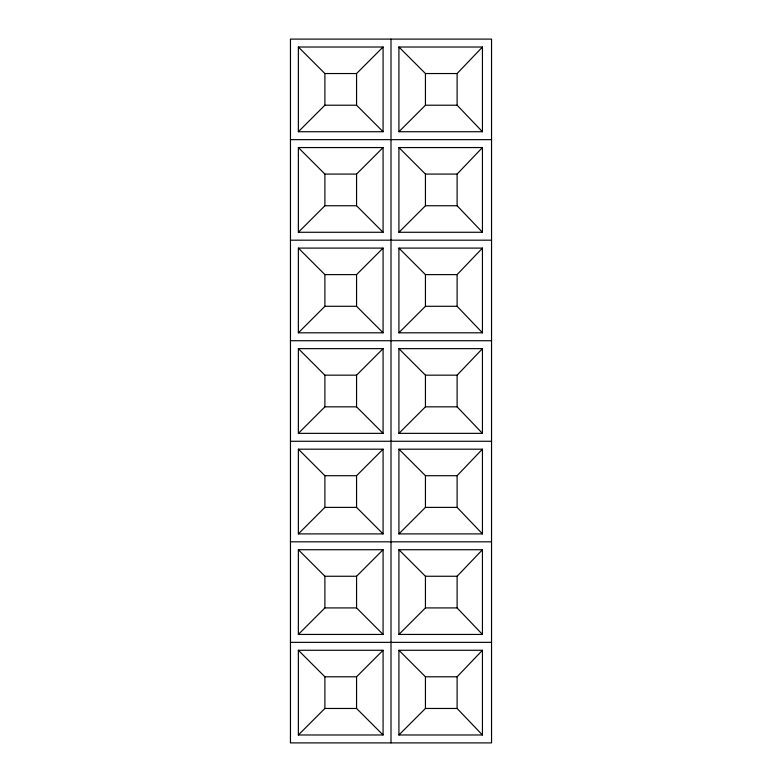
<?xml version="1.0" encoding="UTF-8"?>
<svg xmlns="http://www.w3.org/2000/svg" width="782" height="782" viewBox="0 0 782 782"><rect width="100%" height="100%" fill="white"/><g stroke="black" fill="none" stroke-linecap="round" stroke-linejoin="round"><path stroke-width="1.17" d="M290.454 340.727L290.454 39.1L491.546 39.1L491.546 742.9L290.454 742.9L290.454 340.727L491.546 340.727M482.435 131.728L457.108 105.208L457.108 73.537L482.435 47.018L398.918 47.018L398.918 131.728L482.435 131.728L482.435 47.018M482.435 232.274L457.108 205.744L457.108 174.083L482.435 147.563L398.918 147.563L398.918 232.274L482.435 232.274L482.435 147.563M482.435 332.809L457.108 306.29L457.108 274.619L482.435 248.099L398.918 248.099L398.918 332.809L482.435 332.809L482.435 248.099M482.435 433.355L457.108 406.836L457.108 375.165L482.435 348.645L398.918 348.645L398.918 433.355L482.435 433.355L482.435 348.645M482.435 533.901L457.108 507.381L457.108 475.71L482.435 449.191L398.918 449.191L398.918 533.901L482.435 533.901L482.435 449.191M482.435 634.437L457.108 607.917L457.108 576.256L482.435 549.726L398.918 549.726L398.918 634.437L482.435 634.437L482.435 549.726M482.435 734.982L457.108 708.463L457.108 676.792L482.435 650.272L398.918 650.272L398.918 734.982L482.435 734.982L482.435 650.272M298.372 131.728L324.892 105.208L324.892 73.537L298.372 47.018L383.082 47.018L383.082 131.728L298.372 131.728L298.372 47.018M383.082 131.728L356.563 105.208L356.563 73.537L383.082 47.018M298.372 232.274L324.892 205.744L324.892 174.083L298.372 147.563L383.082 147.563L383.082 232.274L298.372 232.274L298.372 147.563M383.082 232.274L356.563 205.744L356.563 174.083L383.082 147.563M398.918 131.728L425.437 105.208L425.437 73.537L398.918 47.018M298.372 332.809L324.892 306.29L324.892 274.619L298.372 248.099L383.082 248.099L383.082 332.809L298.372 332.809L298.372 248.099M383.082 332.809L356.563 306.29L356.563 274.619L383.082 248.099M398.918 232.274L425.437 205.744L425.437 174.083L398.918 147.563M298.372 433.355L324.892 406.836L324.892 375.165L298.372 348.645L383.082 348.645L383.082 433.355L298.372 433.355L298.372 348.645M383.082 433.355L356.563 406.836L356.563 375.165L383.082 348.645M398.918 332.809L425.437 306.29L425.437 274.619L398.918 248.099M298.372 533.901L324.892 507.381L324.892 475.71L298.372 449.191L383.082 449.191L383.082 533.901L298.372 533.901L298.372 449.191M324.892 475.71L356.563 475.71L383.082 449.191M398.918 433.355L425.437 406.836L457.108 406.836M298.372 634.437L324.892 607.917L356.563 607.917L383.082 634.437L298.372 634.437L298.372 549.726L383.082 549.726L383.082 634.437M356.563 607.917L356.563 576.256L383.082 549.726M398.918 533.901L425.437 507.381L425.437 475.71L398.918 449.191M298.372 734.982L324.892 708.463L356.563 708.463L383.082 734.982L298.372 734.982L298.372 650.272L383.082 650.272L383.082 734.982M356.563 708.463L356.563 676.792L383.082 650.272M398.918 634.437L425.437 607.917L457.108 607.917M398.918 734.982L425.437 708.463L457.108 708.463M324.892 73.537L356.563 73.537M425.437 73.537L457.108 73.537M324.892 105.208L356.563 105.208M425.437 105.208L457.108 105.208M290.454 139.646L491.546 139.646M324.892 174.083L356.563 174.083M425.437 174.083L457.108 174.083M324.892 205.744L356.563 205.744M425.437 205.744L457.108 205.744M290.454 240.182L491.546 240.182M324.892 274.619L356.563 274.619M425.437 274.619L457.108 274.619M324.892 306.29L356.563 306.29M425.437 306.29L457.108 306.29M324.892 375.165L356.563 375.165M398.918 348.645L425.437 375.165L457.108 375.165M324.892 406.836L356.563 406.836M290.454 441.273L491.546 441.273M425.437 475.71L457.108 475.71M324.892 507.381L356.563 507.381L383.082 533.901M425.437 507.381L457.108 507.381M290.454 541.818L491.546 541.818M298.372 549.726L324.892 576.256L356.563 576.256M398.918 549.726L425.437 576.256L457.108 576.256M290.454 642.354L491.546 642.354M298.372 650.272L324.892 676.792L356.563 676.792M398.918 650.272L425.437 676.792L457.108 676.792M425.437 375.165L425.437 406.836M425.437 576.256L425.437 607.917M425.437 676.792L425.437 708.463M391 39.1L391 742.9M356.563 475.71L356.563 507.381M324.892 576.256L324.892 607.917M324.892 676.792L324.892 708.463"/></g></svg>
